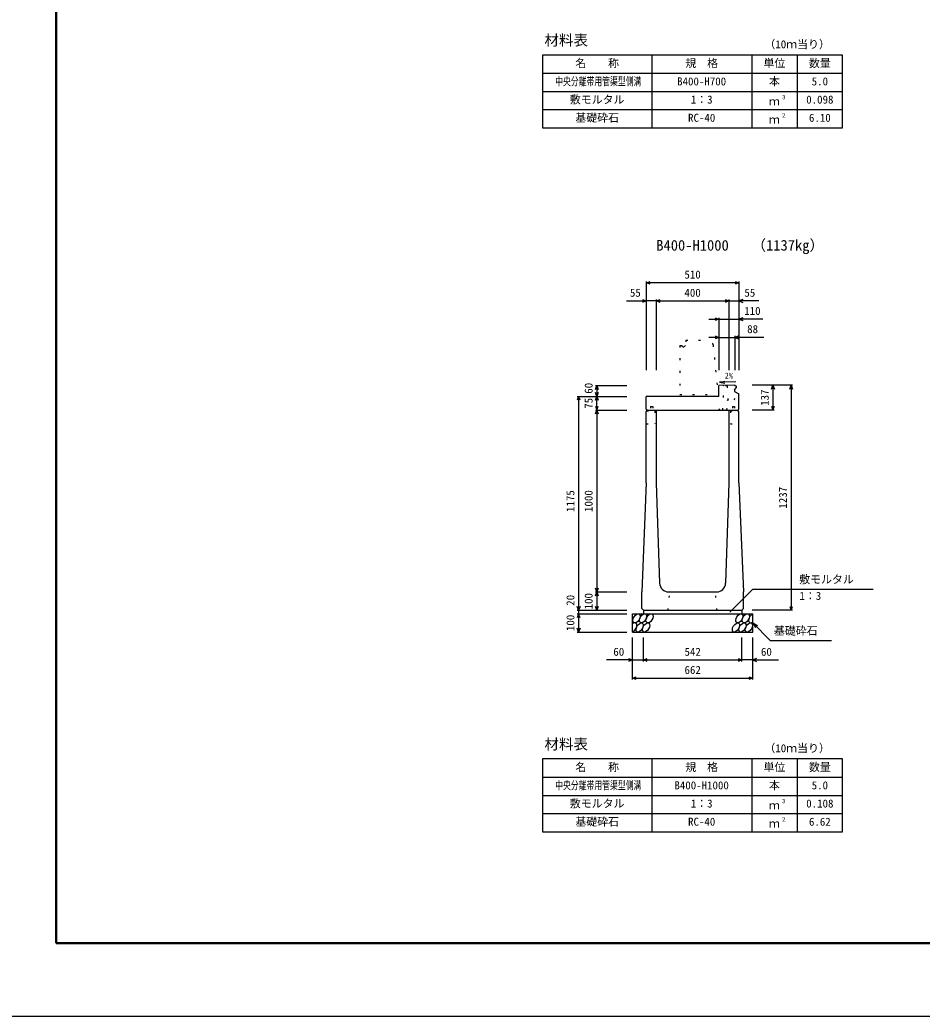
# Model space of a CAD drawing. Units: millimetres, scale not verified. Extents: x -12600 to 12600, y -5940 to 5940.
# Drawn here: x -4000 to 962, y -5940 to -463 of the extents above; entities that cross this region are included whole.
import ezdxf
from ezdxf.enums import TextEntityAlignment as Align

# ---------------------------------------------------------------- set-up
doc = ezdxf.new("R2010")
doc.units = ezdxf.units.MM
doc.header["$LTSCALE"] = 40
doc.linetypes.add('DOTTED', pattern=[1.75, 0.25, -1.5])
for name, color, linetype, lineweight in [('0-0_DIM', 7, 'Continuous', 25), ('0-1_Defpoints', 5, 'Continuous', 25), ('0-2_HATCH', 6, 'Continuous', 25), ('0-3_HYO', 3, 'Continuous', 25), ('0-4_HYO2', 4, 'Continuous', 25), ('0-5_OUTLINE', 3, 'Continuous', 25), ('0-6_OUTLINE2', 4, 'DOTTED', 25), ('0-7_TXT', 7, 'Continuous', 25), ('0-8_WAKU', 3, 'Continuous', 25)]:
    doc.layers.add(name, color=color, linetype=linetype, lineweight=lineweight)
doc.styles.add('ＭＳ ゴシック', font='')
doc.styles.get('ＭＳ ゴシック').set_extended_font_data('MS Gothic')

msp = doc.modelspace()

# ---------------------------------------------------------------- linework, layer by layer
at = {"layer": '0-0_DIM'}
for p, q in [((-555, -1901.04), (-555, -2388.54)), ((-45, -1908.54), (-555, -1908.54)), ((-45, -1901.04), (-45, -2388.54)), ((-663.38, -2008.54), (-555, -2008.54)), ((-500, -2008.54), (-555, -2008.54)), ((-500, -2001.04), (-500, -2388.54)), ((-500, -2008.54), (-100, -2008.54)), ((-100, -2001.04), (-100, -2388.54)), ((-100, -2008.54), (-45, -2008.54)), ((63.38, -2008.54), (-45, -2008.54)), ((-210, -2108.54), (-155, -2108.54)), ((-155, -2101.04), (-155, -2388.54)), ((-155, -2108.54), (-45, -2108.54)), ((86.52, -2108.54), (-45, -2108.54)), ((-155, -2208.54), (-210, -2208.54)), ((-155, -2208.54), (-67, -2208.54)), ((-67, -2201.04), (-67, -2388.54)), ((91.78, -2208.54), (-67, -2208.54)), ((-834.5, -2473.54), (-662, -2473.54)), ((-827, -2473.54), (-827, -2533.54)), ((249.5, -2471.54), (27, -2471.54)), ((142, -2471.54), (142, -2608.54)), ((242, -2471.54), (242, -3708.54)), ((-934.5, -2533.54), (-662, -2533.54)), ((-927, -2533.54), (-927, -3708.54)), ((-827, -2608.54), (-827, -2533.54)), ((-834.5, -2608.54), (-662, -2608.54)), ((-827, -2608.54), (-827, -3608.54)), ((149.5, -2608.54), (27, -2608.54)), ((-834.5, -3608.54), (-662, -3608.54)), ((-827, -3608.54), (-827, -3708.54)), ((-95.23, -3719.35), (31, -3593.11)), ((31, -3593.11), (692.46, -3593.11)), ((-934.5, -3708.54), (-662, -3708.54)), ((-927, -3708.54), (-927, -3728.54)), ((249.5, -3708.54), (27, -3708.54)), ((-934.5, -3728.54), (-662, -3728.54)), ((-927, -3728.54), (-927, -3828.54)), ((31, -3778.54), (126.76, -3874.29)), ((31, -3778.54), (56.98, -3793.54)), ((31, -3778.54), (46, -3804.52)), ((-934.5, -3828.54), (-662, -3828.54)), ((-631, -4089.9), (-631, -3858.54)), ((-571, -3989.9), (-571, -3858.54)), ((-29, -3989.9), (-29, -3858.54)), ((31, -4089.9), (31, -3858.54)), ((126.76, -3874.29), (464.31, -3874.29)), ((-631, -3982.4), (-772.79, -3982.4)), ((-631, -3982.4), (-571, -3982.4)), ((-571, -3982.4), (-29, -3982.4)), ((31, -3982.4), (-29, -3982.4)), ((31, -3982.4), (172.79, -3982.4)), ((-631, -4082.4), (31, -4082.4))]:
    msp.add_line(p, q, dxfattribs=at)
for points in [[(-533.86, -1916.23), (-555, -1908.54), (-533.86, -1900.84)], [(-66.14, -1900.84), (-45, -1908.54), (-66.14, -1916.23)], [(-576.14, -2000.84), (-555, -2008.54), (-576.14, -2016.23)], [(-478.86, -2016.23), (-500, -2008.54), (-478.86, -2000.84)], [(-121.14, -2000.84), (-100, -2008.54), (-121.14, -2016.23)], [(-23.86, -2000.84), (-45, -2008.54), (-23.86, -2016.23)], [(-176.14, -2100.84), (-155, -2108.54), (-176.14, -2116.23)], [(-23.86, -2100.84), (-45, -2108.54), (-23.86, -2116.23)], [(-176.14, -2200.84), (-155, -2208.54), (-176.14, -2216.23)], [(-45.86, -2200.84), (-67, -2208.54), (-45.86, -2216.23)], [(-834.7, -2494.68), (-827, -2473.54), (-819.3, -2494.68)], [(-819.3, -2512.39), (-827, -2533.54), (-834.7, -2512.39)], [(134.3, -2492.68), (142, -2471.54), (149.7, -2492.68)], [(234.3, -2492.68), (242, -2471.54), (249.7, -2492.68)], [(-919.3, -2554.68), (-927, -2533.54), (-934.7, -2554.68)], [(-834.7, -2554.68), (-827, -2533.54), (-819.3, -2554.68)], [(-834.7, -2587.39), (-827, -2608.54), (-819.3, -2587.39)], [(-834.7, -2629.68), (-827, -2608.54), (-819.3, -2629.68)], [(134.3, -2587.39), (142, -2608.54), (149.7, -2587.39)], [(-819.3, -3587.39), (-827, -3608.54), (-834.7, -3587.39)], [(-834.7, -3629.68), (-827, -3608.54), (-819.3, -3629.68)], [(-919.3, -3687.39), (-927, -3708.54), (-934.7, -3687.39)], [(-819.3, -3687.39), (-827, -3708.54), (-834.7, -3687.39)], [(234.3, -3687.39), (242, -3708.54), (249.7, -3687.39)], [(-919.3, -3749.68), (-927, -3728.54), (-934.7, -3749.68)], [(-919.3, -3807.39), (-927, -3828.54), (-934.7, -3807.39)], [(-652.14, -3974.71), (-631, -3982.4), (-652.14, -3990.1)], [(-549.86, -3990.1), (-571, -3982.4), (-549.86, -3974.71)], [(-50.14, -3974.71), (-29, -3982.4), (-50.14, -3990.1)], [(52.14, -3974.71), (31, -3982.4), (52.14, -3990.1)], [(-609.86, -4090.1), (-631, -4082.4), (-609.86, -4074.71)], [(9.86, -4074.71), (31, -4082.4), (9.86, -4090.1)]]:
    msp.add_lwpolyline(points, dxfattribs=at)
at = {"layer": '0-1_Defpoints'}
msp.add_lwpolyline([(-4200, -5940), (12600, -5940), (12600, 5940), (-4200, 5940)], close=True, dxfattribs=at)
at = {"layer": '0-2_HATCH'}
for centre, start_param, end_param in [((-626.7, -3803.54), 3.7419964, 7.318141), ((28, -3753.54), 0.6666252, 4.1103269)]:
    msp.add_ellipse(centre, major_axis=(14.54, 23.54), ratio=0.5792, start_param=start_param, end_param=end_param, dxfattribs=at)
for centre in [(-608.11, -3753.54), (-591.23, -3803.54), (-572.63, -3753.54), (-555.75, -3803.54), (-537.16, -3753.54), (-61.55, -3803.54), (-42.95, -3753.54), (-26.07, -3803.54), (-7.48, -3753.54), (9.41, -3803.54)]:
    msp.add_ellipse(centre, major_axis=(14.54, 23.54), ratio=0.5792, dxfattribs=at)
at = {"layer": '0-3_HYO'}
for p, q in [((-525, -656.64), (-525, -1056.64)), ((25, -656.64), (25, -1056.64)), ((275, -656.64), (275, -1056.64)), ((-1125, -756.64), (525, -756.64)), ((-525, -4526.64), (-525, -4926.64)), ((25, -4526.64), (25, -4926.64)), ((275, -4526.64), (275, -4926.64)), ((-1125, -4626.64), (525, -4626.64))]:
    msp.add_line(p, q, dxfattribs=at)
for points in [[(-1125, -1056.64), (525, -1056.64), (525, -656.64), (-1125, -656.64)], [(-1125, -4926.64), (525, -4926.64), (525, -4526.64), (-1125, -4526.64)]]:
    msp.add_lwpolyline(points, close=True, dxfattribs=at)
at = {"layer": '0-4_HYO2'}
for p, q in [((-1125, -856.64), (525, -856.64)), ((-1125, -956.64), (525, -956.64)), ((-1125, -4726.64), (525, -4726.64)), ((-1125, -4826.64), (525, -4826.64))]:
    msp.add_line(p, q, dxfattribs=at)
at = {"layer": '0-5_OUTLINE', "linetype": 'DOTTED'}
for p, q in [((-337, -2223.54), (-340, -2253.54)), ((-337, -2223.54), (-217.15, -2223.54)), ((-370, -2253.54), (-370, -2523.54)), ((-187.3, -2250.55), (-160, -2523.54)), ((-370, -2523.54), (-160, -2523.54))]:
    msp.add_line(p, q, dxfattribs=at)
at = {"layer": '0-5_OUTLINE'}
for p, q in [((-66.86, -2471.86), (-155, -2473.54)), ((-155, -2533.54), (-155, -2473.54)), ((-70, -2496.54), (-61, -2486.54)), ((-70, -2496.54), (-70, -2506.54)), ((-70, -2506.54), (-45, -2519.54)), ((-66.86, -2471.86), (-61, -2477.6)), ((-61, -2477.6), (-61, -2486.54)), ((-555, -2602.54), (-555, -2533.54)), ((-155, -2533.54), (-555, -2533.54)), ((-45, -2602.54), (-45, -2519.54)), ((-555, -2602.54), (-549, -2608.54)), ((-555, -2618.54), (-549, -2608.54)), ((-555, -3008.54), (-555, -2618.54)), ((-549, -2608.54), (-51, -2608.54)), ((-500, -2608.54), (-500, -3008.54)), ((-51, -2608.54), (-45, -2602.54)), ((-45, -2618.54), (-51, -2608.54)), ((-45, -3008.54), (-45, -2618.54)), ((-555, -3008.54), (-580, -3608.54)), ((-500, -3008.54), (-481.61, -3560.2)), ((-45, -3008.54), (-20, -3608.54)), ((-580, -3699.54), (-580, -3608.54)), ((-431.64, -3608.54), (-168.36, -3608.54)), ((-20, -3699.54), (-20, -3608.54)), ((-571, -3708.54), (-580, -3699.54)), ((-571, -3708.54), (-571, -3728.54)), ((-29, -3708.54), (-29, -3728.54)), ((-631, -3728.54), (31, -3728.54)), ((-631, -3828.54), (-631, -3728.54)), ((31, -3828.54), (31, -3728.54)), ((-631, -3828.54), (31, -3828.54))]:
    msp.add_line(p, q, dxfattribs=at)
at = {"layer": '0-5_OUTLINE', "linetype": 'DOTTED'}
msp.add_lwpolyline([(-370, -2253.54), (-362, -2253.54), (-352, -2263.54), (-342, -2253.54), (-340, -2253.54)], dxfattribs=at)
at = {"layer": '0-5_OUTLINE'}
for points in [[(-100, -2608.54), (-100, -3008.54), (-118.39, -3560.2)], [(-571, -3708.54), (-29, -3708.54), (-20, -3699.54)]]:
    msp.add_lwpolyline(points, dxfattribs=at)
at = {"layer": '0-5_OUTLINE', "linetype": 'DOTTED'}
msp.add_arc((-217.15, -2253.54), 30, 5.71059, 90, dxfattribs=at)
at = {"layer": '0-5_OUTLINE'}
for centre, start, end in [((-431.64, -3558.54), 181.90915, 270), ((-168.36, -3558.54), 270, 358.09085)]:
    msp.add_arc(centre, 50, start, end, dxfattribs=at)
at = {"layer": '0-6_OUTLINE2'}
for p, q in [((-156.39, -2608.54), (-67.22, -2507.98)), ((-134.4, -2608.54), (-127.89, -2475.63)), ((-127.89, -2475.63), (-130.72, -2473.04)), ((-109.72, -2475.41), (-127.89, -2475.63)), ((-114.85, -2608.54), (-46.21, -2518.91)), ((-109.72, -2475.44), (-107.12, -2472.62)), ((-109.72, -2475.44), (-103.2, -2608.54)), ((-551.7, -2613.04), (-508, -2613.04)), ((-531, -2588.04), (-519, -2588.04)), ((-531, -2588.04), (-531, -2613.04)), ((-519, -2588.04), (-519, -2613.04)), ((-508, -2613.04), (-508, -2683.54)), ((-92, -2613.04), (-48.3, -2613.04)), ((-92, -2613.04), (-92, -2683.54)), ((-81, -2588.04), (-69, -2588.04)), ((-81, -2588.04), (-81, -2613.04)), ((-69, -2588.04), (-69, -2613.04)), ((-555, -2683.54), (-508, -2683.54)), ((-92, -2683.54), (-45, -2683.54)), ((-435, -3708.54), (-425, -3608.54)), ((-165, -3708.54), (-175, -3608.54))]:
    msp.add_line(p, q, dxfattribs=at)
at = {"layer": '0-7_TXT'}
msp.add_line((-152.94, -2455.03), (-123.3, -2459.67), dxfattribs=at)
msp.add_lwpolyline([(-62.52, -2453.3), (-152.94, -2455.03), (-123.5, -2449.26)], dxfattribs=at)
at = {"layer": '0-8_WAKU', "lineweight": 50}
msp.add_lwpolyline([(-3800, -5540), (12200, -5540), (12200, 5540), (-3800, 5540)], close=True, dxfattribs=at)

# ---------------------------------------------------------------- texts
at = {"layer": '0-0_DIM', "style": 'ＭＳ ゴシック'}
for s, p in [('510', (-345, -1898.54)), ('55', (-644.84, -1998.54)), ('400', (-345, -1998.54)), ('55', (-15.16, -1998.54)), ('110', (-15.98, -2098.54)), ('88', (0.19, -2198.54)), ('敷モルタル', (286.6, -3574.38)), ('1：3', (287.6, -3665.07)), ('基礎砕石', (147.32, -3857.12)), ('60', (-736, -3972.4)), ('542', (-344.47, -3972.4)), ('60', (76, -3972.4)), ('662', (-344.47, -4072.4))]:
    msp.add_text(s, height=43.99, dxfattribs=at).set_placement(p, align=Align.BOTTOM_LEFT)
for s, p in [('60', (-837, -2518.54)), ('137', (132, -2585.04)), ('75', (-837, -2601.04)), ('1175', (-937, -3168.54)), ('1000', (-837, -3168.54)), ('1237', (232, -3150.04)), ('20', (-937, -3684.22)), ('100', (-837, -3704.07)), ('100', (-937, -3823.54))]:
    msp.add_text(s, height=43.99, rotation=90, dxfattribs=at).set_placement(p, align=Align.BOTTOM_LEFT)
at = {"layer": '0-7_TXT', "style": 'ＭＳ ゴシック'}
for s, height, p in [('材料表', 58.65, (-1115, -621.64)), ('（10ｍ当り）', 43.99, (95, -632.64)), ('名\u3000\u3000称', 43.99, (-945, -736.64)), ('規\u3000格', 43.99, (-340, -736.64)), ('単位', 43.99, (90, -736.64)), ('数量', 43.99, (340, -736.64)), ('B400-H700', 43.99, (-385, -836.64)), ('本', 43.99, (120, -836.64)), ('5.0', 43.99, (355, -836.64)), ('敷モルタル', 43.99, (-975, -936.64)), ('1：3', 43.99, (-310, -936.64)), ('ｍ', 43.99, (120, -946.64)), ('３', 21.99, (185.54, -906.27)), ('0.098', 43.99, (325, -936.64)), ('基礎砕石', 43.99, (-945, -1036.64)), ('RC-40', 43.99, (-325, -1036.64)), ('２', 21.99, (185.54, -1006.27)), ('6.10', 43.99, (340, -1036.64)), ('ｍ', 43.99, (120, -1046.64)), ('B400-H1000', 58.65, (-500, -1749.56)), ('（1137kg）', 58.65, (23.7, -1749.16)), ('2%', 32.99, (-123.37, -2445.69)), ('材料表', 58.65, (-1115, -4491.64)), ('（10ｍ当り）', 43.99, (95, -4502.64)), ('名\u3000\u3000称', 43.99, (-945, -4606.64)), ('規\u3000格', 43.99, (-340, -4606.64)), ('単位', 43.99, (90, -4606.64)), ('数量', 43.99, (340, -4606.64)), ('B400-H1000', 43.99, (-400, -4706.64)), ('本', 43.99, (120, -4706.64)), ('5.0', 43.99, (355, -4706.64)), ('敷モルタル', 43.99, (-975, -4806.64)), ('1：3', 43.99, (-310, -4806.64)), ('３', 21.99, (185.54, -4776.27)), ('0.108', 43.99, (325, -4806.64)), ('ｍ', 43.99, (120, -4816.64)), ('基礎砕石', 43.99, (-945, -4906.64)), ('RC-40', 43.99, (-325, -4906.64)), ('ｍ', 43.99, (120, -4916.64)), ('２', 21.99, (185.54, -4876.27)), ('6.62', 43.99, (340, -4906.64))]:
    msp.add_text(s, height=height, dxfattribs=at).set_placement(p, align=Align.BOTTOM_LEFT)
at = {"layer": '0-7_TXT', "style": 'ＭＳ ゴシック', "width": 0.7}
for p in [(-1056, -836.64), (-1056, -4706.64)]:
    msp.add_text('中央分離帯用管渠型側溝', height=43.99, dxfattribs=at).set_placement(p, align=Align.BOTTOM_LEFT)

doc.saveas('drawing.dxf')
